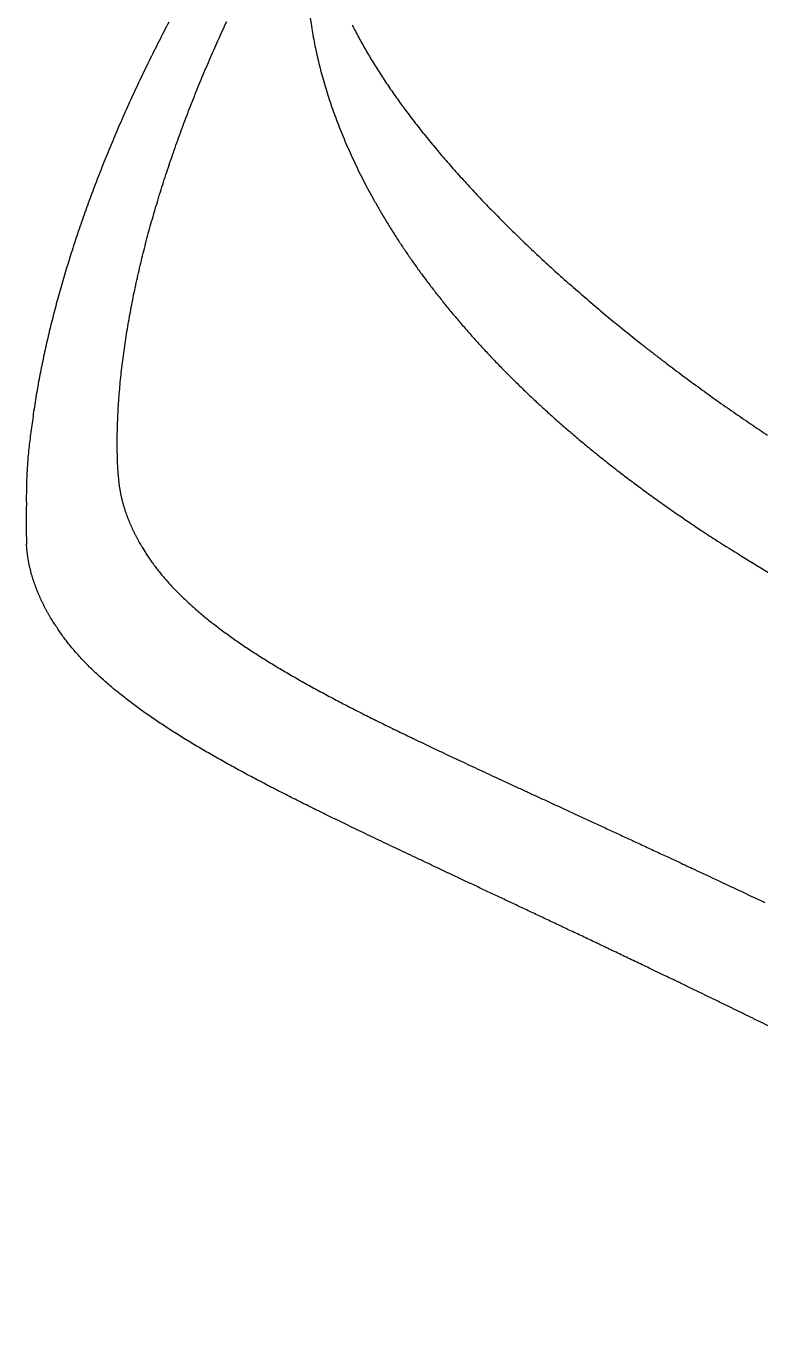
# Model space of a CAD drawing. Extents: x 649 to 723, y 631 to 778.
# Drawn here: x 702.849 to 705.053, y 721.055 to 724.94 of the extents above; entities that cross this region are included whole.
import ezdxf

# ---------------------------------------------------------------- set-up
doc = ezdxf.new("R2010")
doc.units = 0
doc.header["$MEASUREMENT"] = 0
doc.layers.add('1', color=4, linetype='Continuous')
doc.layers.add('204', color=7, linetype='Continuous')

# ---------------------------------------------------------------- blocks, each defined once
blk = doc.blocks.new('2010PRODIGY')
at = {"layer": '204', "color": 3, "linetype": 'Continuous'}
for points in [[(54.2654, 77.4903, 0.003407), (54.2354, 77.4323, 0.003425), (54.2064, 77.3742, 0.003445), (54.1784, 77.3162, 0.003473), (54.1513, 77.2581, 0.003503), (54.1253, 77.2001, 0.003542), (54.1004, 77.1422, 0.003583), (54.0764, 77.0844, 0.003635), (54.0536, 77.0268, 0.003689), (54.0318, 76.9694, 0.003752), (54.011, 76.9123, 0.003817), (53.9914, 76.8554, 0.003899), (53.9729, 76.7988, 0.00399), (53.9555, 76.7426, 0.004074), (53.9392, 76.6867, 0.004147), (53.9241, 76.6313, 0.004299), (53.9101, 76.5763, 0.004512), (53.8972, 76.5216, 0.004533), (53.8855, 76.4672, 0.004329), (53.8748, 76.4129, 0.005055), (53.8652, 76.3575, 0.006599), (53.8569, 76.3009, 0.005082), (53.8498, 76.2477, 0.001297), (53.8439, 76.1995, 0.008058), (53.8397, 76.1384, 0.015601), (53.8379, 76.0455, 0.007947), (53.8383, 75.9245, 0.004184)], [(54.1134, 76.1328), (54.112, 76.1598, -0.004244), (54.1112, 76.1871, -0.004223), (54.1108, 76.2145, -0.004136), (54.1108, 76.2421, -0.003988), (54.1113, 76.2699, -0.003868), (54.1122, 76.2978, -0.00376), (54.1136, 76.3259, -0.003657), (54.1153, 76.3542, -0.003549), (54.1175, 76.3826, -0.003451), (54.12, 76.4111, -0.003352), (54.123, 76.4397, -0.003261), (54.1263, 76.4685, -0.003169), (54.1301, 76.4973, -0.003085), (54.1342, 76.5263, -0.003), (54.1387, 76.5553, -0.002923), (54.1435, 76.5844, -0.002843), (54.1487, 76.6136, -0.002772), (54.1542, 76.6429, -0.0027), (54.16, 76.6722, -0.002634), (54.1662, 76.7015, -0.002565), (54.1727, 76.7309, -0.002507), (54.1796, 76.7604, -0.002452), (54.1867, 76.7898, -0.002407), (54.1941, 76.8193, -0.002366), (54.2019, 76.8487, -0.002328), (54.2099, 76.8782, -0.002288), (54.2182, 76.9077, -0.002251), (54.2269, 76.9372, -0.002213), (54.2358, 76.9667, -0.002179), (54.2449, 76.9962, -0.002144), (54.2544, 77.0257, -0.002112), (54.2641, 77.0552, -0.002078), (54.2741, 77.0846, -0.002048), (54.2843, 77.114, -0.002017), (54.2948, 77.1434, -0.001989), (54.3056, 77.1728, -0.001959), (54.3166, 77.2021, -0.001933), (54.3278, 77.2314, -0.001906), (54.3393, 77.2606, -0.001882), (54.351, 77.2898, -0.001856), (54.363, 77.3189, -0.001837), (54.3751, 77.348, -0.00182), (54.3875, 77.377, -0.001804), (54.4002, 77.406, -0.001788), (54.413, 77.4348, -0.001774), (54.426, 77.4636, -0.001759), (54.4393, 77.4924, -0.001746)], [(54.8163, 77.4815, 0.004001), (54.8258, 77.463, 0.003879), (54.8356, 77.4444, 0.003768), (54.8459, 77.4257, 0.003657), (54.8565, 77.407, 0.003548), (54.8675, 77.3882, 0.003443), (54.8788, 77.3694, 0.003341), (54.8906, 77.3505, 0.003242), (54.9027, 77.3316, 0.003146), (54.9152, 77.3126, 0.003053), (54.9281, 77.2936, 0.002963), (54.9413, 77.2745, 0.002876), (54.9549, 77.2554, 0.002792), (54.9689, 77.2362, 0.002711), (54.9831, 77.217, 0.002632), (54.9978, 77.1977, 0.002556), (55.0128, 77.1783, 0.002481), (55.0281, 77.159, 0.002411), (55.0438, 77.1396, 0.002342), (55.0598, 77.1201, 0.002275), (55.0762, 77.1006, 0.002207), (55.0929, 77.081, 0.002151), (55.1099, 77.0614, 0.002104), (55.1272, 77.0418, 0.00206), (55.1449, 77.0221, 0.002023), (55.1629, 77.0024, 0.001984), (55.1812, 76.9826, 0.001946), (55.1998, 76.9628, 0.001909), (55.2188, 76.943, 0.001876), (55.238, 76.9231, 0.001843), (55.2576, 76.9033, 0.001813), (55.2774, 76.8834, 0.001782), (55.2976, 76.8635, 0.001755), (55.3181, 76.8436, 0.001728), (55.3388, 76.8236, 0.001703), (55.3599, 76.8037, 0.001678), (55.3812, 76.7838, 0.001656), (55.4028, 76.7638, 0.001633), (55.4247, 76.7439, 0.001613), (55.4469, 76.724, 0.001593), (55.4693, 76.7041, 0.001575), (55.4921, 76.6842, 0.001557), (55.515, 76.6643, 0.00154), (55.5383, 76.6445, 0.001524), (55.5618, 76.6246, 0.00151), (55.5855, 76.6048, 0.001495), (55.6096, 76.5851, 0.001482), (55.6338, 76.5653, 0.001469), (55.6583, 76.5456, 0.001455), (55.6831, 76.526, 0.001449), (55.708, 76.5064, 0.001469), (55.7331, 76.487, 0.001472), (55.7583, 76.4677, 0.001451), (55.7835, 76.4486, 0.001434), (55.8087, 76.4297, 0.001413), (55.8341, 76.411, 0.001397), (55.8594, 76.3925, 0.00138), (55.8848, 76.3742, 0.001366), (55.9103, 76.356, 0.00135), (55.9357, 76.3381, 0.001339), (55.9611, 76.3204, 0.001328), (55.9865, 76.3028, 0.001315), (56.0119, 76.2855, 0.001297), (56.0373, 76.2684, 0.001299), (56.0627, 76.2515, 0.001314)], [(54.6899, 77.5037), (54.6936, 77.478, 0.00524), (54.698, 77.452, 0.0051), (54.7029, 77.4258, 0.00501), (54.7084, 77.3995, 0.004986), (54.7146, 77.3729, 0.004935), (54.7213, 77.3462, 0.004883), (54.7286, 77.3193, 0.004824), (54.7365, 77.2922, 0.00478), (54.7451, 77.265, 0.004724), (54.7543, 77.2376, 0.00468), (54.7641, 77.21, 0.004624), (54.7745, 77.1823, 0.004581), (54.7856, 77.1545, 0.004527), (54.7973, 77.1265, 0.004485), (54.8097, 77.0984, 0.004431), (54.8227, 77.0702, 0.00439), (54.8364, 77.0419, 0.004337), (54.8507, 77.0134, 0.004296), (54.8657, 76.9849, 0.004245), (54.8814, 76.9563, 0.004205), (54.8978, 76.9275, 0.004154), (54.9149, 76.8987, 0.004115), (54.9326, 76.8699, 0.004065), (54.9511, 76.8409, 0.004026), (54.9702, 76.8119, 0.003977), (54.9901, 76.7828, 0.003939), (55.0107, 76.7537, 0.003891), (55.032, 76.7245, 0.003853), (55.0541, 76.6953, 0.003806), (55.0768, 76.6661, 0.003769), (55.1003, 76.6368, 0.003722), (55.1246, 76.6075, 0.003687), (55.1496, 76.5782, 0.00364), (55.1753, 76.5489, 0.003603), (55.2018, 76.5196, 0.00356), (55.2291, 76.4902, 0.003526), (55.2572, 76.4609, 0.003478), (55.286, 76.4317, 0.003456), (55.3155, 76.4025, 0.003414), (55.3456, 76.3735, 0.00336), (55.3763, 76.3448, 0.003306), (55.4076, 76.3163, 0.003236), (55.4394, 76.2879, 0.003174), (55.4719, 76.2598, 0.003122), (55.5049, 76.2319, 0.003057), (55.5385, 76.2042, 0.002982), (55.5726, 76.1768, 0.002952), (55.6074, 76.1495, 0.002954), (55.6427, 76.1224, 0.002819), (55.6784, 76.0957, 0.002591), (55.7144, 76.0693, 0.002803), (55.7516, 76.0427, 0.003267), (55.7903, 76.0158, 0.002441), (55.827, 75.9907, 0.000851), (55.8603, 75.9681, 0.003352), (55.9043, 75.9395, 0.005579), (55.9736, 75.8962, 0.002666), (56.0651, 75.84, 0.001401)], [(54.1134, 76.1328), (54.1136, 76.1291, 0.002334), (54.1139, 76.1254, 0.002338), (54.1142, 76.1217, 0.002336), (54.1145, 76.118, 0.002326), (54.1149, 76.1143, 0.002319), (54.1153, 76.1106, 0.002311), (54.1157, 76.107, 0.002304), (54.1162, 76.1033, 0.002295), (54.1167, 76.0996, 0.002287), (54.1172, 76.0959, 0.002278), (54.1178, 76.0923, 0.002268), (54.1184, 76.0886, 0.002258), (54.1191, 76.0849, 0.002248), (54.1197, 76.0813, 0.002237), (54.1204, 76.0776, 0.002226), (54.1212, 76.074, 0.002215), (54.122, 76.0703, 0.002203), (54.1228, 76.0667, 0.002191), (54.1236, 76.063, 0.002179), (54.1245, 76.0594, 0.002166), (54.1254, 76.0557, 0.002153), (54.1263, 76.0521, 0.002139), (54.1273, 76.0485, 0.002126), (54.1283, 76.0448, 0.002112), (54.1293, 76.0412, 0.002098), (54.1304, 76.0376, 0.002084), (54.1315, 76.0339, 0.002069), (54.1327, 76.0303, 0.002054), (54.1338, 76.0267, 0.00204), (54.135, 76.0231, 0.002024), (54.1363, 76.0195, 0.002009), (54.1375, 76.0159, 0.001993), (54.1388, 76.0122, 0.001978), (54.1401, 76.0086, 0.001962), (54.1415, 76.005, 0.001946), (54.1429, 76.0014, 0.001929), (54.1443, 75.9978, 0.001914), (54.1458, 75.9942, 0.001901), (54.1472, 75.9906, 0.001878), (54.1488, 75.987, 0.001843), (54.1503, 75.9834, 0.001822), (54.1519, 75.9798, 0.001809), (54.1535, 75.9762, 0.001799), (54.1551, 75.9727, 0.00179), (54.1568, 75.9691, 0.001773), (54.1585, 75.9655, 0.001749), (54.1602, 75.9619, 0.00175), (54.1619, 75.9584, 0.001771), (54.1637, 75.9548, 0.001706), (54.1655, 75.9512, 0.001581), (54.1674, 75.9477, 0.001728), (54.1692, 75.9441, 0.002034), (54.1712, 75.9404, 0.001531), (54.1731, 75.9369, 0.000531), (54.1748, 75.9338, 0.002126), (54.177, 75.9298, 0.003582), (54.1806, 75.9236, 0.001725), (54.1853, 75.9154, 0.00091)], [(53.9108, 75.7038), (53.9086, 75.7074, -0.001529), (53.9065, 75.711, -0.001539), (53.9045, 75.7147, -0.001555), (53.9024, 75.7183, -0.001574), (53.9004, 75.722, -0.001592), (53.8984, 75.7256, -0.001609), (53.8965, 75.7292, -0.001625), (53.8946, 75.7329, -0.001642), (53.8927, 75.7365, -0.001658), (53.8908, 75.7401, -0.001673), (53.889, 75.7438, -0.001688), (53.8872, 75.7474, -0.001703), (53.8854, 75.751, -0.001717), (53.8837, 75.7547, -0.001731), (53.882, 75.7583, -0.001745), (53.8803, 75.7619, -0.001758), (53.8787, 75.7656, -0.00177), (53.8771, 75.7692, -0.001782), (53.8755, 75.7729, -0.001793), (53.8739, 75.7765, -0.001804), (53.8724, 75.7802, -0.001825), (53.8709, 75.7839, -0.00186), (53.8695, 75.7875, -0.001883), (53.868, 75.7912, -0.001897), (53.8666, 75.7948, -0.001911), (53.8653, 75.7985, -0.001928), (53.8639, 75.8022, -0.001944), (53.8626, 75.8058, -0.00196), (53.8613, 75.8095, -0.001975), (53.8601, 75.8132, -0.00199), (53.8589, 75.8169, -0.002005), (53.8577, 75.8205, -0.002021), (53.8566, 75.8242, -0.002035), (53.8555, 75.8279, -0.00205), (53.8544, 75.8316, -0.002064), (53.8533, 75.8353, -0.002079), (53.8523, 75.839, -0.002092), (53.8514, 75.8426, -0.002106), (53.8504, 75.8463, -0.00212), (53.8495, 75.85, -0.002133), (53.8486, 75.8537, -0.002146), (53.8478, 75.8574, -0.002157), (53.8469, 75.8611, -0.002171), (53.8462, 75.8648, -0.002187), (53.8454, 75.8686, -0.002193), (53.8447, 75.8723, -0.002191), (53.844, 75.876, -0.002221), (53.8434, 75.8797, -0.002278), (53.8428, 75.8834, -0.002222), (53.8422, 75.8871, -0.002082), (53.8416, 75.8908, -0.002311), (53.8411, 75.8946, -0.002772), (53.8406, 75.8984, -0.002106), (53.8402, 75.9021, -0.000712), (53.8398, 75.9053, -0.002995), (53.8394, 75.9095, -0.005186), (53.8389, 75.916, -0.002537), (53.8383, 75.9245, -0.001343)], [(54.1853, 75.9154), (54.1933, 75.9025, 0.006271), (54.2016, 75.8897, 0.00616), (54.2103, 75.877, 0.006017), (54.2195, 75.8643, 0.005852), (54.229, 75.8517, 0.00569), (54.2389, 75.8392, 0.005535), (54.2493, 75.8267, 0.005377), (54.26, 75.8143, 0.005222), (54.2711, 75.802, 0.005065), (54.2826, 75.7897, 0.004913), (54.2945, 75.7775, 0.004763), (54.3068, 75.7654, 0.004619), (54.3195, 75.7533, 0.004469), (54.3326, 75.7413, 0.004322), (54.3461, 75.7294, 0.004154), (54.3599, 75.7175, 0.003963), (54.3741, 75.7057, 0.003787), (54.3886, 75.694, 0.003615), (54.4036, 75.6823, 0.003453), (54.4188, 75.6707, 0.003293), (54.4344, 75.6591, 0.003145), (54.4504, 75.6476, 0.002997), (54.4667, 75.6361, 0.002861), (54.4833, 75.6247, 0.002725), (54.5002, 75.6133, 0.0026), (54.5175, 75.602, 0.002475), (54.535, 75.5907, 0.002359), (54.5529, 75.5794, 0.002244), (54.5711, 75.5682, 0.002138), (54.5895, 75.557, 0.002031), (54.6083, 75.5458, 0.001934), (54.6273, 75.5347, 0.001835), (54.6466, 75.5235, 0.001745), (54.6662, 75.5124, 0.001654), (54.686, 75.5014, 0.00157), (54.7061, 75.4903, 0.001485), (54.7264, 75.4793, 0.001408), (54.747, 75.4682, 0.001329), (54.7678, 75.4572, 0.001257), (54.7889, 75.4462, 0.001182), (54.8102, 75.4352, 0.001116), (54.8317, 75.4242, 0.001046), (54.8534, 75.4132, 0.000983), (54.8753, 75.4022, 0.000917), (54.8975, 75.3912, 0.000859), (54.9198, 75.3801, 0.000798), (54.9424, 75.3691, 0.000741), (54.9651, 75.3581, 0.00068), (54.9879, 75.3471, 0.000632), (55.0111, 75.336, 0.00057), (55.0348, 75.3247, 0.000509), (55.0591, 75.3131, 0.000451), (55.0841, 75.3013, 0.0004), (55.1098, 75.2892, 0.000353), (55.1362, 75.2768, 0.000311), (55.1633, 75.2642, 0.000269), (55.191, 75.2512, 0.000233), (55.2195, 75.238, 0.000197), (55.2485, 75.2245, 0.000166), (55.2783, 75.2107, 0.000134), (55.3087, 75.1967, 0.000107), (55.3397, 75.1823, 0.00008), (55.3715, 75.1676, 0.000056), (55.4038, 75.1527, 0.000031), (55.4369, 75.1374, 0.000011), (55.4706, 75.1219, -0.00001), (55.5049, 75.106, -0.00003), (55.5399, 75.0899, -0.000053), (55.5756, 75.0733, -0.000065), (55.6117, 75.0566, -0.000071), (55.6483, 75.0397, -0.000102), (55.6862, 75.0221, -0.000155), (55.7257, 75.0038, -0.000114), (55.7631, 74.9863, -0.000008), (55.7973, 74.9705, -0.000213), (55.8426, 74.9493, -0.000417), (55.9142, 74.9158, -0.000198), (56.009, 74.8713, -0.000098)], [(55.7505, 74.6323), (55.7075, 74.6528, 0.000176), (55.6651, 74.6731, 0.000189), (55.6234, 74.693, 0.000188), (55.5823, 74.7126, 0.000169), (55.5418, 74.7318, 0.000156), (55.5019, 74.7507, 0.000144), (55.4627, 74.7693, 0.000132), (55.4241, 74.7875, 0.000117), (55.3862, 74.8054, 0.000103), (55.3489, 74.823, 0.000087), (55.3123, 74.8403, 0.000072), (55.2763, 74.8573, 0.000053), (55.2409, 74.8739, 0.000036), (55.2062, 74.8903, 0.000016), (55.1722, 74.9063, -0.000003), (55.1388, 74.922, -0.000025), (55.1061, 74.9374, -0.000047), (55.0741, 74.9525, -0.000072), (55.0427, 74.9673, -0.000097), (55.012, 74.9818, -0.000125), (54.982, 74.996, -0.000153), (54.9526, 75.01, -0.000186), (54.9239, 75.0236, -0.000218), (54.8959, 75.0369, -0.000255), (54.8686, 75.05, -0.000292), (54.8419, 75.0627, -0.000335), (54.8159, 75.0752, -0.000378), (54.7907, 75.0874, -0.000429), (54.7661, 75.0993, -0.00048), (54.7422, 75.111, -0.000531), (54.7188, 75.1225, -0.000579), (54.6957, 75.1338, -0.000618), (54.6728, 75.1452, -0.000658), (54.6501, 75.1566, -0.000725), (54.6275, 75.1679, -0.000784), (54.6052, 75.1793, -0.000844), (54.5831, 75.1906, -0.000902), (54.5612, 75.2019, -0.000969), (54.5395, 75.2133, -0.001032), (54.518, 75.2246, -0.001102), (54.4968, 75.2359, -0.001169), (54.4758, 75.2472, -0.001244), (54.4551, 75.2585, -0.001316), (54.4346, 75.2699, -0.001395), (54.4143, 75.2812, -0.001473), (54.3944, 75.2926, -0.001558), (54.3747, 75.304, -0.001642), (54.3552, 75.3154, -0.001734), (54.3361, 75.3268, -0.001824), (54.3172, 75.3382, -0.001923), (54.2987, 75.3497, -0.00202), (54.2804, 75.3612, -0.002127), (54.2624, 75.3727, -0.002233), (54.2447, 75.3843, -0.002349), (54.2274, 75.3959, -0.002464), (54.2104, 75.4075, -0.002589), (54.1937, 75.4192, -0.002714), (54.1773, 75.4309, -0.002849), (54.1612, 75.4427, -0.002985), (54.1455, 75.4545, -0.003132), (54.1302, 75.4664, -0.003279), (54.1152, 75.4783, -0.003436), (54.1006, 75.4902, -0.003599), (54.0863, 75.5023, -0.003777), (54.0724, 75.5144, -0.003942), (54.0589, 75.5265, -0.004104), (54.0457, 75.5388, -0.004307), (54.033, 75.551, -0.004547), (54.0206, 75.5634, -0.004563), (54.0086, 75.5758, -0.00438), (53.9971, 75.5882, -0.004989), (53.9859, 75.6008, -0.006167), (53.9748, 75.6139, -0.004821), (53.9647, 75.6261, -0.00164), (53.9557, 75.6373, -0.007071), (53.9451, 75.6517, -0.012843), (53.9299, 75.6742, -0.006527), (53.9108, 75.7038, -0.00351)], [(56.009, 74.8713), (56.0316, 74.8607, 0.00015), (56.0544, 74.85, 0.000137)], [(56.1065, 74.4596, -0.00001), (56.0976, 74.4639, -0.000007), (56.0888, 74.4682, -0.000005), (56.08, 74.4725, -0.000003), (56.0711, 74.4768, -0.000001), (56.0623, 74.4811, 0.000002), (56.0535, 74.4854, 0.000004), (56.0447, 74.4897, 0.000006), (56.036, 74.494, 0.000008), (56.0272, 74.4982, 0.000011), (56.0184, 74.5025, 0.000013), (56.0097, 74.5068, 0.000015), (56.0009, 74.511, 0.000017), (55.9922, 74.5153, 0.00002), (55.9834, 74.5196, 0.000022), (55.9747, 74.5238, 0.000025), (55.966, 74.528, 0.000027), (55.9573, 74.5323, 0.000029), (55.9486, 74.5365, 0.000031), (55.9399, 74.5408, 0.000034), (55.9312, 74.545, 0.000036), (55.9225, 74.5492, 0.000039), (55.9138, 74.5534, 0.000041), (55.9052, 74.5576, 0.000043), (55.8965, 74.5618, 0.000046), (55.8879, 74.566, 0.000048), (55.8792, 74.5702, 0.000051), (55.8706, 74.5744, 0.000053), (55.862, 74.5786, 0.000056), (55.8533, 74.5827, 0.00006), (55.8447, 74.5869, 0.00006), (55.8361, 74.591, 0.000057), (55.8276, 74.5952, 0.000067), (55.819, 74.5993, 0.000085), (55.8101, 74.6036, 0.000065), (55.8018, 74.6076, 0.000018), (55.7943, 74.6112, 0.000099), (55.7847, 74.6159, 0.000181), (55.7699, 74.623, 0.00009), (55.7505, 74.6323, 0.000047)]]:
    blk.add_lwpolyline(points, format="xyb", dxfattribs=at)

msp = doc.modelspace()

# ---------------------------------------------------------------- block references
at = {"layer": '1'}
msp.add_blockref('2010PRODIGY', (649.0128, 647.4604), dxfattribs=at)

doc.saveas('drawing.dxf')
